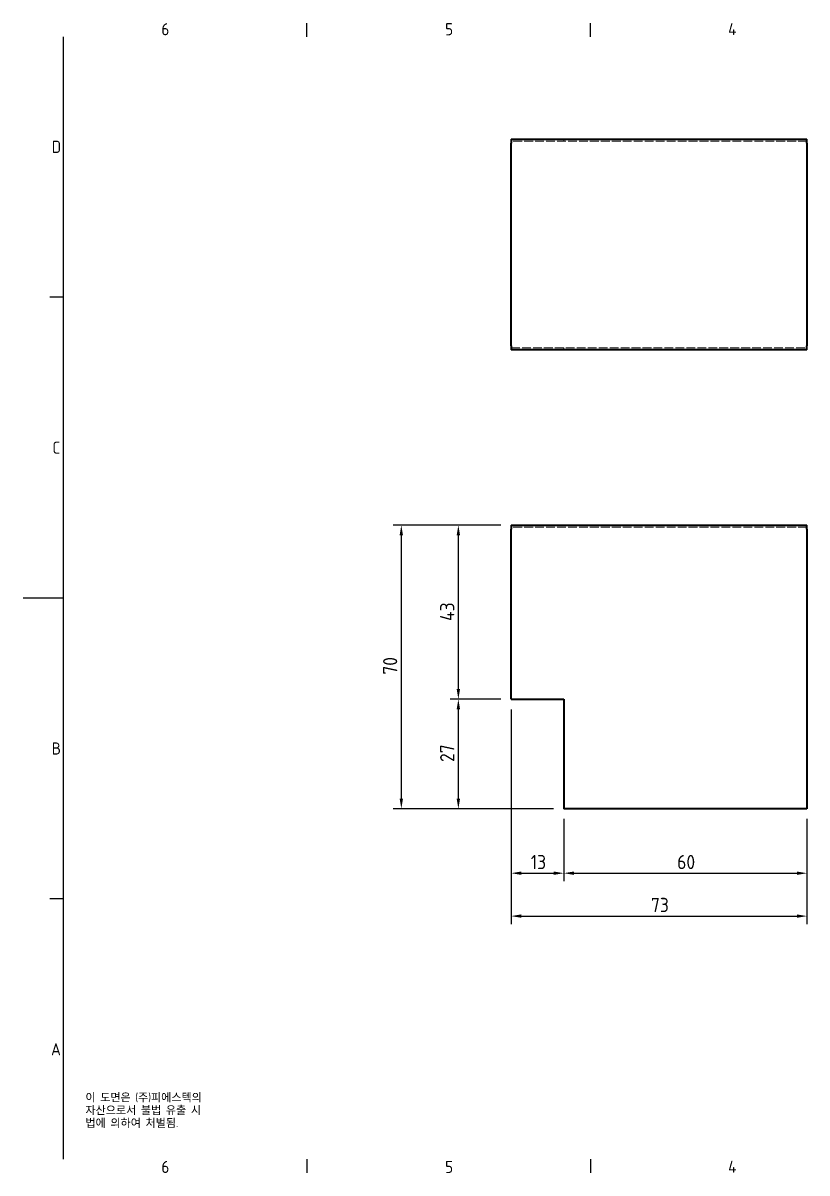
# Model space of a CAD drawing. Header units: millimetres. Extents: x 0 to 420, y 0 to 297.
# Drawn here: x 0 to 193.4, y 6.6 to 290.4 of the extents above; entities that cross this region are included whole.
import ezdxf

# ---------------------------------------------------------------- set-up
doc = ezdxf.new("R2010")
doc.units = ezdxf.units.MM
doc.linetypes.add('DASHED', pattern=[0.2067, 0.1654, -0.0413])
doc.layers.get('0').update_dxf_attribs({"color": 3, "lineweight": 25})
for name, color, linetype, lineweight in [('가려진 것(ISO)', 2, 'DASHED', 18), ('가시적인 것(ISO)', 3, 'Continuous', 40), ('경계(ISO)', 7, 'Continuous', 25), ('기호(ISO)', 5, 'Continuous', 25), ('치수(ISO)', 2, 'Continuous', 25)]:
    doc.layers.add(name, color=color, linetype=linetype, lineweight=lineweight)
doc.styles.add('문자 텍스트_PSTEK_POSCO', font='isocp.shx')
doc.styles.add('치수 텍스트_PSTEK_POSCO', font='isocp.shx')
doc.dimstyles.new('치수_PSTEK_POSCO', dxfattribs={"dimtxt": 3.5, "dimasz": 2.5, "dimexe": 2, "dimexo": 2.5, "dimgap": 1, "dimtad": 1, "dimrnd": 1e-08, "dimdsep": 46, "dimtxsty": '치수 텍스트_PSTEK_POSCO', "dimcen": 0.09, "dimdle": 10, "dimclrd": 7, "dimclre": 7, "dimclrt": 2, "dimadec": 1, "dimazin": 2, "dimtfac": 1, "dimtmove": 0, "dimatfit": 3, "dimfxl": 0, "dimtolj": 1, "dimlwd": -1, "dimlwe": -1, "dimarcsym": 0})

# ---------------------------------------------------------------- blocks, each defined once
blk = doc.blocks.new('경계 Default Border')
at = {"layer": '경계(ISO)'}
for p, q in [((70, 287.0000076293945), (70, 290.4000091552734)), ((140, 287.0000076293945), (140, 290.4000091552734)), ((10, 222.7499961853027), (6.599999666213989, 222.7499961853027)), ((10, 74.25000190734863), (6.599999666213989, 74.25000190734863)), ((70, 10), (70, 6.599999666213989)), ((140, 10), (140, 6.599999666213989))]:
    blk.add_line(p, q, dxfattribs=at)
at = {"layer": '경계(ISO)', "flags": 128}
for points in [[(10, 10), (10, 287.0000076293945)], [(0, 148.5000038146973), (10, 148.5000038146973)]]:
    blk.add_lwpolyline(points, dxfattribs=at)
at = {"layer": '경계(ISO)', "color": 2, "char_height": 3.00000011920929, "attachment_point": 7, "style": '문자 텍스트_PSTEK_POSCO'}
for s, insert in [('6', (34.14453946055966, 287.3713945155963)), ('5', (104.1445394605597, 287.3713945155963)), ('4', (173.9734701308116, 287.4)), ('D', (7.078270083685684, 258.3463944559917)), ('C', (7.244539400955009, 184.0963944559917)), ('B', (7.078270083685684, 109.8463944559917)), ('A', (6.914400698149937, 35.61784856929444)), ('6', (34.14453946055966, 6.57139439638704)), ('5', (104.1445394605597, 6.57139439638704)), ('4', (173.9734701308116, 6.59999988079071))]:
    blk.add_mtext(s, dxfattribs=dict(at, insert=insert))
blk = doc.blocks.new('*D22')
at = {"layer": 'Defpoints', "color": 0}
for p in [(107.404219362242, 123.4908104739612), (120.4140524077402, 123.4908104739612), (133.4140524077403, 96.49081047396116)]:
    blk.add_point(p, dxfattribs=at)
at = {"layer": '치수(ISO)', "color": 7}
for p, q in [((117.9140524077402, 123.4908104739612), (105.404219362242, 123.4908104739612)), ((107.404219362242, 98.99081047396116), (107.404219362242, 120.9908104739612)), ((130.9140524077403, 96.49081047396116), (105.404219362242, 96.49081047396116))]:
    blk.add_line(p, q, dxfattribs=at)
for points in [[(106.9875526955753, 120.9908104739612), (107.8208860289087, 120.9908104739612), (107.404219362242, 123.4908104739612)], [(106.9875526955753, 98.99081047396116), (107.8208860289087, 98.99081047396116), (107.404219362242, 96.49081047396116)]]:
    blk.add_solid(points, dxfattribs=at)
at = {"layer": '치수(ISO)', "color": 2, "insert": (104.653874874053, 108.0213714975832), "char_height": 3.5, "attachment_point": 4, "rotation": 90, "style": '치수 텍스트_PSTEK_POSCO'}
blk.add_mtext('\\A1;27', dxfattribs=at)
blk = doc.blocks.new('*D23')
at = {"layer": 'Defpoints', "color": 0}
for p in [(107.404219362242, 166.4908104739612), (120.4140524077402, 166.4908104739612), (120.4140524077402, 123.4908104739612)]:
    blk.add_point(p, dxfattribs=at)
at = {"layer": '치수(ISO)', "color": 7}
for p, q in [((117.9140524077402, 166.4908104739612), (105.404219362242, 166.4908104739612)), ((107.404219362242, 125.9908104739612), (107.404219362242, 163.9908104739612)), ((117.9140524077402, 123.4908104739612), (105.404219362242, 123.4908104739612))]:
    blk.add_line(p, q, dxfattribs=at)
for points in [[(106.9875526955753, 163.9908104739612), (107.8208860289087, 163.9908104739612), (107.404219362242, 166.4908104739612)], [(106.9875526955753, 125.9908104739612), (107.8208860289087, 125.9908104739612), (107.404219362242, 123.4908104739612)]]:
    blk.add_solid(points, dxfattribs=at)
at = {"layer": '치수(ISO)', "color": 2, "insert": (104.654219362242, 142.8183231005459), "char_height": 3.5, "attachment_point": 4, "rotation": 90, "style": '치수 텍스트_PSTEK_POSCO'}
blk.add_mtext('\\A1;43', dxfattribs=at)
blk = doc.blocks.new('*D24')
at = {"layer": 'Defpoints', "color": 0}
for p in [(120.4140524077402, 123.4908104739612), (133.4140524077403, 96.49081047396116), (133.4140524077403, 80.56753936866379)]:
    blk.add_point(p, dxfattribs=at)
at = {"layer": '치수(ISO)', "color": 7}
for p, q in [((120.4140524077402, 120.9908104739612), (120.4140524077402, 78.56753936866379)), ((133.4140524077403, 93.99081047396116), (133.4140524077403, 78.56753936866379)), ((122.9140524077402, 80.56753936866379), (130.9140524077403, 80.56753936866379))]:
    blk.add_line(p, q, dxfattribs=at)
for points in [[(122.9140524077402, 80.98420603533046), (122.9140524077402, 80.15087270199712), (120.4140524077402, 80.56753936866379)], [(130.9140524077403, 80.98420603533046), (130.9140524077403, 80.15087270199712), (133.4140524077403, 80.56753936866379)]]:
    blk.add_solid(points, dxfattribs=at)
at = {"layer": '치수(ISO)', "color": 2, "insert": (125.266565034325, 83.31753936866379), "char_height": 3.5, "attachment_point": 4, "style": '치수 텍스트_PSTEK_POSCO'}
blk.add_mtext('\\A1;13', dxfattribs=at)
blk = doc.blocks.new('*D25')
at = {"layer": 'Defpoints', "color": 0}
for p in [(133.4140524077403, 96.49081047396116), (193.4140524077403, 96.49081047396116), (193.4140524077403, 80.56753936866379)]:
    blk.add_point(p, dxfattribs=at)
at = {"layer": '치수(ISO)', "color": 7}
for p, q in [((133.4140524077403, 93.99081047396116), (133.4140524077403, 78.56753936866379)), ((193.4140524077403, 93.99081047396116), (193.4140524077403, 78.56753936866379)), ((135.9140524077403, 80.56753936866379), (190.9140524077403, 80.56753936866379))]:
    blk.add_line(p, q, dxfattribs=at)
for points in [[(135.9140524077403, 80.98420603533046), (135.9140524077403, 80.15087270199712), (133.4140524077403, 80.56753936866379)], [(190.9140524077403, 80.98420603533046), (190.9140524077403, 80.15087270199712), (193.4140524077403, 80.56753936866379)]]:
    blk.add_solid(points, dxfattribs=at)
at = {"layer": '치수(ISO)', "color": 2, "insert": (161.3829500455355, 83.31753936866379), "char_height": 3.5, "attachment_point": 4, "style": '치수 텍스트_PSTEK_POSCO'}
blk.add_mtext('\\A1;60', dxfattribs=at)
blk = doc.blocks.new('*D26')
at = {"layer": 'Defpoints', "color": 0}
for p in [(120.4140524077402, 166.4908104739612), (93.32972417719147, 96.49081047396118), (133.4140524077403, 96.49081047396116)]:
    blk.add_point(p, dxfattribs=at)
at = {"layer": '치수(ISO)', "color": 7}
for p, q in [((117.9140524077402, 166.4908104739612), (91.32972417719148, 166.4908104739612)), ((93.32972417719148, 163.9908104739612), (93.32972417719147, 98.99081047396118)), ((130.9140524077403, 96.49081047396116), (91.32972417719147, 96.49081047396118))]:
    blk.add_line(p, q, dxfattribs=at)
for points in [[(92.91305751052481, 163.9908104739612), (93.74639084385815, 163.9908104739612), (93.32972417719148, 166.4908104739612)], [(92.9130575105248, 98.99081047396118), (93.74639084385814, 98.99081047396118), (93.32972417719147, 96.49081047396118)]]:
    blk.add_solid(points, dxfattribs=at)
at = {"layer": '치수(ISO)', "color": 2, "insert": (90.57972417719145, 129.5644325212053), "char_height": 3.5, "attachment_point": 4, "rotation": 90, "style": '치수 텍스트_PSTEK_POSCO'}
blk.add_mtext('\\A1;70', dxfattribs=at)
blk = doc.blocks.new('*D27')
at = {"layer": 'Defpoints', "color": 0}
for p in [(120.4140524077402, 123.4908104739612), (193.4140524077403, 96.49081047396116), (193.4140524077403, 69.97863932078195)]:
    blk.add_point(p, dxfattribs=at)
at = {"layer": '치수(ISO)', "color": 7}
for p, q in [((120.4140524077402, 120.9908104739612), (120.4140524077402, 67.97863932078195)), ((193.4140524077403, 93.99081047396116), (193.4140524077403, 67.97863932078195)), ((122.9140524077402, 69.97863932078195), (190.9140524077403, 69.97863932078195))]:
    blk.add_line(p, q, dxfattribs=at)
for points in [[(122.9140524077402, 70.39530598744862), (122.9140524077402, 69.56197265411528), (120.4140524077402, 69.97863932078195)], [(190.9140524077403, 70.39530598744862), (190.9140524077403, 69.56197265411528), (193.4140524077403, 69.97863932078195)]]:
    blk.add_solid(points, dxfattribs=at)
at = {"layer": '치수(ISO)', "color": 2, "insert": (154.916565034325, 72.72863932078195), "char_height": 3.5, "attachment_point": 4, "style": '치수 텍스트_PSTEK_POSCO'}
blk.add_mtext('\\A1;73', dxfattribs=at)

msp = doc.modelspace()

# ---------------------------------------------------------------- linework, layer by layer
at = {"layer": '가려진 것(ISO)', "ltscale": 13.0803279876709}
for p, q in [((193.4140524077712, 261.2110071565302), (120.4140524077712, 261.2110071565302)), ((120.4140524077712, 210.2110071565302), (193.4140524077712, 210.2110071565302)), ((193.4140524077403, 165.9908104739611), (120.4140524077402, 165.9908104739611))]:
    msp.add_line(p, q, dxfattribs=at)
at = {"layer": '가려진 것(ISO)', "ltscale": 0.9522482752799988}
for p, q in [((133.4140524077712, 261.7110071565176), (133.4140524077712, 261.2110071565177)), ((133.4140524077712, 210.2110071565178), (133.4140524077712, 209.7110071565178))]:
    msp.add_line(p, q, dxfattribs=at)
at = {"layer": '가시적인 것(ISO)'}
for p, q in [((120.4140524077712, 261.7110071565302), (193.4140524077712, 261.7110071565302)), ((120.4140524077712, 261.7110071565302), (120.4140524077712, 260.7110071565305)), ((193.4140524077712, 260.7110071565305), (193.4140524077712, 261.7110071565302)), ((120.4140524077712, 210.7110071565305), (120.4140524077712, 260.7110071565305)), ((193.4140524077712, 260.7110071565305), (193.4140524077712, 210.7110071565305)), ((120.4140524077712, 210.7110071565305), (120.4140524077712, 209.7110071565302)), ((193.4140524077712, 209.7110071565302), (193.4140524077712, 210.7110071565305)), ((193.4140524077712, 209.7110071565302), (120.4140524077712, 209.7110071565302)), ((120.4140524077402, 166.4908104739612), (193.4140524077403, 166.4908104739612)), ((120.4140524077402, 166.4908104739612), (120.4140524077402, 165.4908104739611)), ((120.4140524077402, 123.4908104739612), (120.4140524077402, 165.4908104739611)), ((193.4140524077403, 165.4908104739611), (193.4140524077403, 166.4908104739611)), ((193.4140524077403, 165.4908104739611), (193.4140524077403, 96.49081047396116)), ((120.4140524077402, 123.4908104739612), (133.4140524077403, 123.4908104739612)), ((133.4140524077403, 123.4908104739612), (133.4140524077403, 96.49081047396116)), ((193.4140524077403, 96.49081047396116), (133.4140524077403, 96.49081047396116))]:
    msp.add_line(p, q, dxfattribs=at)

# ---------------------------------------------------------------- block references
msp.add_blockref('경계 Default Border', (0, 0))

# ---------------------------------------------------------------- texts
at = {"layer": '기호(ISO)', "color": 7, "insert": (15.39462540488438, 26.22827243992431), "char_height": 2.000000029802322, "width": 51.24013826054251, "attachment_point": 1, "line_spacing_factor": 0.9442214369773865, "style": '문자 텍스트_PSTEK_POSCO'}
msp.add_mtext('{이 도면은 (주)피에스텍의\\P자산으로서 불법 유출 시 \\P법에 의하여 처벌됨.}', dxfattribs=at)

# ---------------------------------------------------------------- dimensions: what is measured, and where the dimension line sits
at = {"layer": '치수(ISO)', "color": 7}
for base, p1, p2, angle, picture, middle in [((93.32972417719147, 96.49081047396118), (120.4140524077402, 166.4908104739612), (133.4140524077403, 96.49081047396116), 270, '*D26', (93.32972417719145, 131.4908104739612)), ((107.404219362242, 166.4908104739612), (120.4140524077402, 123.4908104739612), (120.4140524077402, 166.4908104739612), 90, '*D23', (107.404219362242, 144.9908104739612)), ((107.404219362242, 123.4908104739612), (133.4140524077403, 96.49081047396116), (120.4140524077402, 123.4908104739612), 90, '*D22', (107.404219362242, 109.9908104739612)), ((133.4140524077403, 80.56753936866379), (120.4140524077402, 123.4908104739612), (133.4140524077403, 96.49081047396116), 180, '*D24', (126.9140524077402, 80.56753936866379)), ((193.4140524077403, 80.56753936866379), (133.4140524077403, 96.49081047396116), (193.4140524077403, 96.49081047396116), 180, '*D25', (163.4140524077403, 80.56753936866379))]:
    dim = msp.add_linear_dim(base=base, p1=p1, p2=p2, angle=angle, dimstyle='치수_PSTEK_POSCO', override={"dimdec": 2, "dimtp": 0, "dimtm": -0, "dimtdec": 2, "dimtofl": 0, "dimatfit": 1}, dxfattribs=at)
    dim.commit()
    dim.dimension.update_dxf_attribs({"geometry": picture, "text_midpoint": middle, "dimtype": 160})
dim = msp.add_linear_dim(base=(193.4140524077403, 69.97863932078195), p1=(120.4140524077402, 123.4908104739612), p2=(193.4140524077403, 96.49081047396116), dimstyle='치수_PSTEK_POSCO', override={"dimdec": 2, "dimtp": 0, "dimtm": -0, "dimtdec": 2, "dimtofl": 0, "dimatfit": 1}, dxfattribs=at)
dim.commit()
dim.dimension.update_dxf_attribs({"geometry": '*D27', "text_midpoint": (156.9140524077403, 69.97863932078195), "dimtype": 160})

doc.saveas('drawing.dxf')
